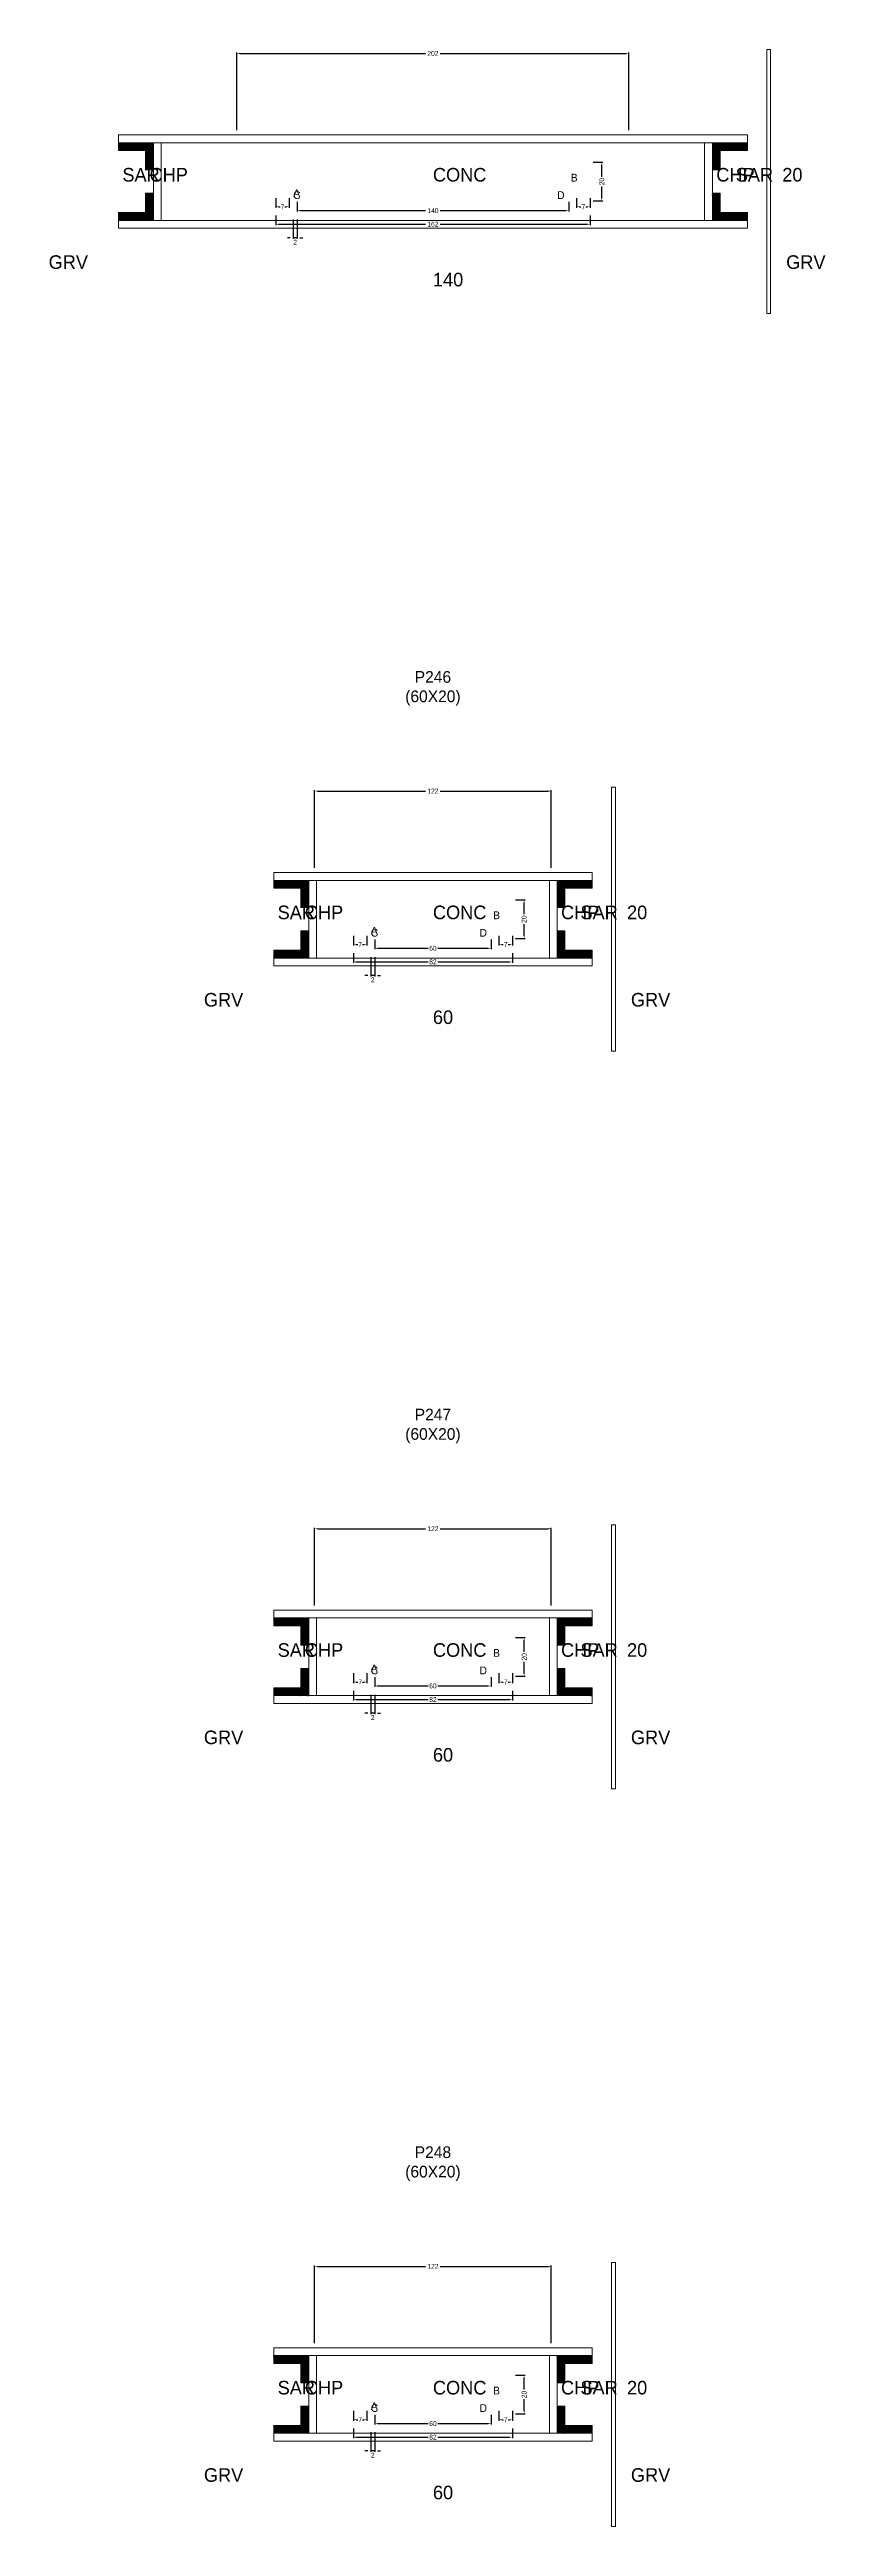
# Model space of a CAD drawing. Header units: centimetres. Extents: x -10500 to 4299, y -38766 to 295.
# Drawn here: x -198 to 202, y -33748 to -32472 of the extents above; entities that cross this region are included whole.
import ezdxf

# ---------------------------------------------------------------- set-up
doc = ezdxf.new("R2010")
doc.units = ezdxf.units.CM
for name, color, linetype in [('COTA', 241, 'Continuous'), ('Hachura', 251, 'Continuous'), ('NOMENCLATURA', 7, 'Continuous'), ('SARRAFO', 251, 'Continuous'), ('Texto Seção', 7, 'Continuous')]:
    doc.layers.add(name, color=color, linetype=linetype)
doc.dimstyles.new('cotax2', dxfattribs={"dimtxt": 2.5, "dimasz": 1.5, "dimexe": 0.5, "dimexo": 0.5, "dimgap": 0.5, "dimtad": 1, "dimcen": 2.5, "dimazin": 3, "dimtfac": 1, "dimtmove": 0, "dimatfit": 3})

# ---------------------------------------------------------------- blocks, each defined once
blk = doc.blocks.new('_CLOSEDFILLED')
at = {"color": 0, "linetype": 'BYBLOCK'}
blk.add_solid([(-1, 0.16), (0, 0), (-1, -0.16)], dxfattribs=at)
blk = doc.blocks.new('*D2314')
for p, q in [((-81, -32557.5), (-81, -32562.5)), ((-79.5, -32562), (-3.75, -32562)), ((3.75, -32562), (79.5, -32562)), ((81, -32557.5), (81, -32562.5))]:
    blk.add_line(p, q)
at = {"layer": 'Defpoints'}
for p in [(-81, -32557), (-81, -32562), (81, -32557)]:
    blk.add_point(p, dxfattribs=at)
at = {"layer": 'COTA', "xscale": 1.5, "yscale": 1.5, "rotation": 180}
blk.add_blockref('_CLOSEDFILLED', (-81, -32562), dxfattribs=at)
at = {"layer": 'COTA', "xscale": 1.5, "yscale": 1.5}
blk.add_blockref('_CLOSEDFILLED', (81, -32562), dxfattribs=at)
at = {"layer": 'COTA', "insert": (0, -32562), "char_height": 2.5, "attachment_point": 5}
blk.add_mtext('162', dxfattribs=at)
blk = doc.blocks.new('*D2315')
for p, q in [((-70, -32550.5), (-70, -32555.5)), ((70, -32550.5), (70, -32555.5)), ((-68.5, -32555), (-3.75, -32555)), ((3.75, -32555), (68.5, -32555))]:
    blk.add_line(p, q)
at = {"layer": 'Defpoints'}
for p in [(-70, -32550), (70, -32550), (-70, -32555)]:
    blk.add_point(p, dxfattribs=at)
at = {"layer": 'COTA', "xscale": 1.5, "yscale": 1.5, "rotation": 180}
blk.add_blockref('_CLOSEDFILLED', (-70, -32555), dxfattribs=at)
at = {"layer": 'COTA', "xscale": 1.5, "yscale": 1.5}
blk.add_blockref('_CLOSEDFILLED', (70, -32555), dxfattribs=at)
at = {"layer": 'COTA', "insert": (0, -32555), "char_height": 2.5, "attachment_point": 5}
blk.add_mtext('140', dxfattribs=at)
blk = doc.blocks.new('*D2316')
for p, q in [((82.5, -32530), (87.5, -32530)), ((87, -32537.5), (87, -32531.5)), ((82.5, -32550), (87.5, -32550)), ((87, -32548.5), (87, -32542.5))]:
    blk.add_line(p, q)
at = {"layer": 'Defpoints'}
for p in [(82, -32530), (82, -32550), (87, -32550)]:
    blk.add_point(p, dxfattribs=at)
at = {"layer": 'COTA', "xscale": 1.5, "yscale": 1.5}
for p, rotation in [((87, -32530), 90), ((87, -32550), 270)]:
    blk.add_blockref('_CLOSEDFILLED', p, dxfattribs=dict(at, rotation=rotation))
at = {"layer": 'COTA', "insert": (87, -32540), "char_height": 2.5, "attachment_point": 5, "rotation": 90}
blk.add_mtext('20', dxfattribs=at)
blk = doc.blocks.new('*D2317')
for p, q in [((-81, -32548.5), (-81, -32553.5)), ((-74, -32548.5), (-74, -32553.5)), ((-79.5, -32553), (-78.75, -32553)), ((-76.25, -32553), (-75.5, -32553))]:
    blk.add_line(p, q)
at = {"layer": 'Defpoints'}
for p in [(-81, -32548), (-74, -32548), (-81, -32553)]:
    blk.add_point(p, dxfattribs=at)
at = {"layer": 'COTA', "xscale": 1.5, "yscale": 1.5, "rotation": 180}
blk.add_blockref('_CLOSEDFILLED', (-81, -32553), dxfattribs=at)
at = {"layer": 'COTA', "xscale": 1.5, "yscale": 1.5}
blk.add_blockref('_CLOSEDFILLED', (-74, -32553), dxfattribs=at)
at = {"layer": 'COTA', "insert": (-77.5, -32553), "char_height": 2.5, "attachment_point": 5}
blk.add_mtext('7', dxfattribs=at)
blk = doc.blocks.new('*D2318')
for p, q in [((74, -32548.5), (74, -32553.5)), ((81, -32548.5), (81, -32553.5)), ((75.5, -32553), (76.25, -32553)), ((78.75, -32553), (79.5, -32553))]:
    blk.add_line(p, q)
at = {"layer": 'Defpoints'}
for p in [(74, -32548), (81, -32548), (74, -32553)]:
    blk.add_point(p, dxfattribs=at)
at = {"layer": 'COTA', "xscale": 1.5, "yscale": 1.5, "rotation": 180}
blk.add_blockref('_CLOSEDFILLED', (74, -32553), dxfattribs=at)
at = {"layer": 'COTA', "xscale": 1.5, "yscale": 1.5}
blk.add_blockref('_CLOSEDFILLED', (81, -32553), dxfattribs=at)
at = {"layer": 'COTA', "insert": (77.5, -32553), "char_height": 2.5, "attachment_point": 5}
blk.add_mtext('7', dxfattribs=at)
blk = doc.blocks.new('*D2319')
for p, q in [((-101, -32513.5), (-101, -32473.5)), ((-99.5, -32474), (-3.75, -32474)), ((3.75, -32474), (99.5, -32474)), ((101, -32513.5), (101, -32473.5))]:
    blk.add_line(p, q)
at = {"layer": 'Defpoints'}
for p in [(-101, -32474), (-101, -32514), (101, -32514)]:
    blk.add_point(p, dxfattribs=at)
at = {"layer": 'COTA', "xscale": 1.5, "yscale": 1.5, "rotation": 180}
blk.add_blockref('_CLOSEDFILLED', (-101, -32474), dxfattribs=at)
at = {"layer": 'COTA', "xscale": 1.5, "yscale": 1.5}
blk.add_blockref('_CLOSEDFILLED', (101, -32474), dxfattribs=at)
at = {"layer": 'COTA', "insert": (0, -32474), "char_height": 2.5, "attachment_point": 5}
blk.add_mtext('202', dxfattribs=at)
blk = doc.blocks.new('*D2340')
for p, q in [((-41, -32937.5), (-41, -32942.5)), ((-39.5, -32942), (-2.5, -32942)), ((2.5, -32942), (39.5, -32942)), ((41, -32937.5), (41, -32942.5))]:
    blk.add_line(p, q)
at = {"layer": 'Defpoints'}
for p in [(-41, -32937), (-41, -32942), (41, -32937)]:
    blk.add_point(p, dxfattribs=at)
at = {"layer": 'COTA', "xscale": 1.5, "yscale": 1.5, "rotation": 180}
blk.add_blockref('_CLOSEDFILLED', (-41, -32942), dxfattribs=at)
at = {"layer": 'COTA', "xscale": 1.5, "yscale": 1.5}
blk.add_blockref('_CLOSEDFILLED', (41, -32942), dxfattribs=at)
at = {"layer": 'COTA', "insert": (0, -32942), "char_height": 2.5, "attachment_point": 5}
blk.add_mtext('82', dxfattribs=at)
blk = doc.blocks.new('*D2341')
for p, q in [((-30, -32930.5), (-30, -32935.5)), ((30, -32930.5), (30, -32935.5)), ((-28.5, -32935), (-2.5, -32935)), ((2.5, -32935), (28.5, -32935))]:
    blk.add_line(p, q)
at = {"layer": 'Defpoints'}
for p in [(-30, -32930), (30, -32930), (-30, -32935)]:
    blk.add_point(p, dxfattribs=at)
at = {"layer": 'COTA', "xscale": 1.5, "yscale": 1.5, "rotation": 180}
blk.add_blockref('_CLOSEDFILLED', (-30, -32935), dxfattribs=at)
at = {"layer": 'COTA', "xscale": 1.5, "yscale": 1.5}
blk.add_blockref('_CLOSEDFILLED', (30, -32935), dxfattribs=at)
at = {"layer": 'COTA', "insert": (0, -32935), "char_height": 2.5, "attachment_point": 5}
blk.add_mtext('60', dxfattribs=at)
blk = doc.blocks.new('*D2342')
for p, q in [((42.5, -32910), (47.5, -32910)), ((47, -32917.5), (47, -32911.5)), ((42.5, -32930), (47.5, -32930)), ((47, -32928.5), (47, -32922.5))]:
    blk.add_line(p, q)
at = {"layer": 'Defpoints'}
for p in [(42, -32910), (42, -32930), (47, -32930)]:
    blk.add_point(p, dxfattribs=at)
at = {"layer": 'COTA', "xscale": 1.5, "yscale": 1.5}
for p, rotation in [((47, -32910), 90), ((47, -32930), 270)]:
    blk.add_blockref('_CLOSEDFILLED', p, dxfattribs=dict(at, rotation=rotation))
at = {"layer": 'COTA', "insert": (47, -32920), "char_height": 2.5, "attachment_point": 5, "rotation": 90}
blk.add_mtext('20', dxfattribs=at)
blk = doc.blocks.new('*D2343')
for p, q in [((-41, -32928.5), (-41, -32933.5)), ((-39.5, -32933), (-38.75, -32933)), ((-36.25, -32933), (-35.5, -32933)), ((-34, -32928.5), (-34, -32933.5))]:
    blk.add_line(p, q)
at = {"layer": 'Defpoints'}
for p in [(-41, -32928), (-41, -32933), (-34, -32928)]:
    blk.add_point(p, dxfattribs=at)
at = {"layer": 'COTA', "xscale": 1.5, "yscale": 1.5, "rotation": 180}
blk.add_blockref('_CLOSEDFILLED', (-41, -32933), dxfattribs=at)
at = {"layer": 'COTA', "xscale": 1.5, "yscale": 1.5}
blk.add_blockref('_CLOSEDFILLED', (-34, -32933), dxfattribs=at)
at = {"layer": 'COTA', "insert": (-37.5, -32933), "char_height": 2.5, "attachment_point": 5}
blk.add_mtext('7', dxfattribs=at)
blk = doc.blocks.new('*D2344')
for p, q in [((34, -32928.5), (34, -32933.5)), ((35.5, -32933), (36.25, -32933)), ((38.75, -32933), (39.5, -32933)), ((41, -32928.5), (41, -32933.5))]:
    blk.add_line(p, q)
at = {"layer": 'Defpoints'}
for p in [(34, -32928), (34, -32933), (41, -32928)]:
    blk.add_point(p, dxfattribs=at)
at = {"layer": 'COTA', "xscale": 1.5, "yscale": 1.5, "rotation": 180}
blk.add_blockref('_CLOSEDFILLED', (34, -32933), dxfattribs=at)
at = {"layer": 'COTA', "xscale": 1.5, "yscale": 1.5}
blk.add_blockref('_CLOSEDFILLED', (41, -32933), dxfattribs=at)
at = {"layer": 'COTA', "insert": (37.5, -32933), "char_height": 2.5, "attachment_point": 5}
blk.add_mtext('7', dxfattribs=at)
blk = doc.blocks.new('*D2345')
for p, q in [((-61, -32893.5), (-61, -32853.5)), ((-59.5, -32854), (-3.75, -32854)), ((3.75, -32854), (59.5, -32854)), ((61, -32893.5), (61, -32853.5))]:
    blk.add_line(p, q)
at = {"layer": 'Defpoints'}
for p in [(-61, -32854), (-61, -32894), (61, -32894)]:
    blk.add_point(p, dxfattribs=at)
at = {"layer": 'COTA', "xscale": 1.5, "yscale": 1.5, "rotation": 180}
blk.add_blockref('_CLOSEDFILLED', (-61, -32854), dxfattribs=at)
at = {"layer": 'COTA', "xscale": 1.5, "yscale": 1.5}
blk.add_blockref('_CLOSEDFILLED', (61, -32854), dxfattribs=at)
at = {"layer": 'COTA', "insert": (0, -32854), "char_height": 2.5, "attachment_point": 5}
blk.add_mtext('122', dxfattribs=at)
blk = doc.blocks.new('*D2366')
for p, q in [((-41, -33317.5), (-41, -33322.5)), ((-39.5, -33322), (-2.5, -33322)), ((2.5, -33322), (39.5, -33322)), ((41, -33317.5), (41, -33322.5))]:
    blk.add_line(p, q)
at = {"layer": 'Defpoints'}
for p in [(-41, -33317), (-41, -33322), (41, -33317)]:
    blk.add_point(p, dxfattribs=at)
at = {"layer": 'COTA', "xscale": 1.5, "yscale": 1.5, "rotation": 180}
blk.add_blockref('_CLOSEDFILLED', (-41, -33322), dxfattribs=at)
at = {"layer": 'COTA', "xscale": 1.5, "yscale": 1.5}
blk.add_blockref('_CLOSEDFILLED', (41, -33322), dxfattribs=at)
at = {"layer": 'COTA', "insert": (0, -33322), "char_height": 2.5, "attachment_point": 5}
blk.add_mtext('82', dxfattribs=at)
blk = doc.blocks.new('*D2367')
for p, q in [((-30, -33310.5), (-30, -33315.5)), ((-28.5, -33315), (-2.5, -33315)), ((2.5, -33315), (28.5, -33315)), ((30, -33310.5), (30, -33315.5))]:
    blk.add_line(p, q)
at = {"layer": 'Defpoints'}
for p in [(-30, -33310), (-30, -33315), (30, -33310)]:
    blk.add_point(p, dxfattribs=at)
at = {"layer": 'COTA', "xscale": 1.5, "yscale": 1.5, "rotation": 180}
blk.add_blockref('_CLOSEDFILLED', (-30, -33315), dxfattribs=at)
at = {"layer": 'COTA', "xscale": 1.5, "yscale": 1.5}
blk.add_blockref('_CLOSEDFILLED', (30, -33315), dxfattribs=at)
at = {"layer": 'COTA', "insert": (0, -33315), "char_height": 2.5, "attachment_point": 5}
blk.add_mtext('60', dxfattribs=at)
blk = doc.blocks.new('*D2368')
for p, q in [((42.5, -33290), (47.5, -33290)), ((47, -33297.5), (47, -33291.5)), ((47, -33308.5), (47, -33302.5)), ((42.5, -33310), (47.5, -33310))]:
    blk.add_line(p, q)
at = {"layer": 'Defpoints'}
for p in [(42, -33290), (42, -33310), (47, -33310)]:
    blk.add_point(p, dxfattribs=at)
at = {"layer": 'COTA', "xscale": 1.5, "yscale": 1.5}
for p, rotation in [((47, -33290), 90), ((47, -33310), 270)]:
    blk.add_blockref('_CLOSEDFILLED', p, dxfattribs=dict(at, rotation=rotation))
at = {"layer": 'COTA', "insert": (47, -33300), "char_height": 2.5, "attachment_point": 5, "rotation": 90}
blk.add_mtext('20', dxfattribs=at)
blk = doc.blocks.new('*D2369')
for p, q in [((-41, -33308.5), (-41, -33313.5)), ((-39.5, -33313), (-38.75, -33313)), ((-36.25, -33313), (-35.5, -33313)), ((-34, -33308.5), (-34, -33313.5))]:
    blk.add_line(p, q)
at = {"layer": 'Defpoints'}
for p in [(-41, -33308), (-41, -33313), (-34, -33308)]:
    blk.add_point(p, dxfattribs=at)
at = {"layer": 'COTA', "xscale": 1.5, "yscale": 1.5, "rotation": 180}
blk.add_blockref('_CLOSEDFILLED', (-41, -33313), dxfattribs=at)
at = {"layer": 'COTA', "xscale": 1.5, "yscale": 1.5}
blk.add_blockref('_CLOSEDFILLED', (-34, -33313), dxfattribs=at)
at = {"layer": 'COTA', "insert": (-37.5, -33313), "char_height": 2.5, "attachment_point": 5}
blk.add_mtext('7', dxfattribs=at)
blk = doc.blocks.new('*D2370')
for p, q in [((34, -33308.5), (34, -33313.5)), ((35.5, -33313), (36.25, -33313)), ((38.75, -33313), (39.5, -33313)), ((41, -33308.5), (41, -33313.5))]:
    blk.add_line(p, q)
at = {"layer": 'Defpoints'}
for p in [(34, -33308), (34, -33313), (41, -33308)]:
    blk.add_point(p, dxfattribs=at)
at = {"layer": 'COTA', "xscale": 1.5, "yscale": 1.5, "rotation": 180}
blk.add_blockref('_CLOSEDFILLED', (34, -33313), dxfattribs=at)
at = {"layer": 'COTA', "xscale": 1.5, "yscale": 1.5}
blk.add_blockref('_CLOSEDFILLED', (41, -33313), dxfattribs=at)
at = {"layer": 'COTA', "insert": (37.5, -33313), "char_height": 2.5, "attachment_point": 5}
blk.add_mtext('7', dxfattribs=at)
blk = doc.blocks.new('*D2371')
for p, q in [((-61, -33273.5), (-61, -33233.5)), ((-59.5, -33234), (-3.75, -33234)), ((3.75, -33234), (59.5, -33234)), ((61, -33273.5), (61, -33233.5))]:
    blk.add_line(p, q)
at = {"layer": 'Defpoints'}
for p in [(-61, -33234), (-61, -33274), (61, -33274)]:
    blk.add_point(p, dxfattribs=at)
at = {"layer": 'COTA', "xscale": 1.5, "yscale": 1.5, "rotation": 180}
blk.add_blockref('_CLOSEDFILLED', (-61, -33234), dxfattribs=at)
at = {"layer": 'COTA', "xscale": 1.5, "yscale": 1.5}
blk.add_blockref('_CLOSEDFILLED', (61, -33234), dxfattribs=at)
at = {"layer": 'COTA', "insert": (0, -33234), "char_height": 2.5, "attachment_point": 5}
blk.add_mtext('122', dxfattribs=at)
blk = doc.blocks.new('*D2392')
for p, q in [((-41, -33697.5), (-41, -33702.5)), ((41, -33697.5), (41, -33702.5)), ((-39.5, -33702), (-2.5, -33702)), ((2.5, -33702), (39.5, -33702))]:
    blk.add_line(p, q)
at = {"layer": 'Defpoints'}
for p in [(-41, -33697), (41, -33697), (-41, -33702)]:
    blk.add_point(p, dxfattribs=at)
at = {"layer": 'COTA', "xscale": 1.5, "yscale": 1.5, "rotation": 180}
blk.add_blockref('_CLOSEDFILLED', (-41, -33702), dxfattribs=at)
at = {"layer": 'COTA', "xscale": 1.5, "yscale": 1.5}
blk.add_blockref('_CLOSEDFILLED', (41, -33702), dxfattribs=at)
at = {"layer": 'COTA', "insert": (0, -33702), "char_height": 2.5, "attachment_point": 5}
blk.add_mtext('82', dxfattribs=at)
blk = doc.blocks.new('*D2393')
for p, q in [((-30, -33690.5), (-30, -33695.5)), ((-28.5, -33695), (-2.5, -33695)), ((2.5, -33695), (28.5, -33695)), ((30, -33690.5), (30, -33695.5))]:
    blk.add_line(p, q)
at = {"layer": 'Defpoints'}
for p in [(-30, -33690), (-30, -33695), (30, -33690)]:
    blk.add_point(p, dxfattribs=at)
at = {"layer": 'COTA', "xscale": 1.5, "yscale": 1.5, "rotation": 180}
blk.add_blockref('_CLOSEDFILLED', (-30, -33695), dxfattribs=at)
at = {"layer": 'COTA', "xscale": 1.5, "yscale": 1.5}
blk.add_blockref('_CLOSEDFILLED', (30, -33695), dxfattribs=at)
at = {"layer": 'COTA', "insert": (0, -33695), "char_height": 2.5, "attachment_point": 5}
blk.add_mtext('60', dxfattribs=at)
blk = doc.blocks.new('*D2394')
for p, q in [((42.5, -33670), (47.5, -33670)), ((47, -33677.5), (47, -33671.5)), ((47, -33688.5), (47, -33682.5)), ((42.5, -33690), (47.5, -33690))]:
    blk.add_line(p, q)
at = {"layer": 'Defpoints'}
for p in [(42, -33670), (42, -33690), (47, -33690)]:
    blk.add_point(p, dxfattribs=at)
at = {"layer": 'COTA', "xscale": 1.5, "yscale": 1.5}
for p, rotation in [((47, -33670), 90), ((47, -33690), 270)]:
    blk.add_blockref('_CLOSEDFILLED', p, dxfattribs=dict(at, rotation=rotation))
at = {"layer": 'COTA', "insert": (47, -33680), "char_height": 2.5, "attachment_point": 5, "rotation": 90}
blk.add_mtext('20', dxfattribs=at)
blk = doc.blocks.new('*D2395')
for p, q in [((-41, -33688.5), (-41, -33693.5)), ((-39.5, -33693), (-38.75, -33693)), ((-36.25, -33693), (-35.5, -33693)), ((-34, -33688.5), (-34, -33693.5))]:
    blk.add_line(p, q)
at = {"layer": 'Defpoints'}
for p in [(-41, -33688), (-41, -33693), (-34, -33688)]:
    blk.add_point(p, dxfattribs=at)
at = {"layer": 'COTA', "xscale": 1.5, "yscale": 1.5, "rotation": 180}
blk.add_blockref('_CLOSEDFILLED', (-41, -33693), dxfattribs=at)
at = {"layer": 'COTA', "xscale": 1.5, "yscale": 1.5}
blk.add_blockref('_CLOSEDFILLED', (-34, -33693), dxfattribs=at)
at = {"layer": 'COTA', "insert": (-37.5, -33693), "char_height": 2.5, "attachment_point": 5}
blk.add_mtext('7', dxfattribs=at)
blk = doc.blocks.new('*D2396')
for p, q in [((34, -33688.5), (34, -33693.5)), ((35.5, -33693), (36.25, -33693)), ((38.75, -33693), (39.5, -33693)), ((41, -33688.5), (41, -33693.5))]:
    blk.add_line(p, q)
at = {"layer": 'Defpoints'}
for p in [(34, -33688), (34, -33693), (41, -33688)]:
    blk.add_point(p, dxfattribs=at)
at = {"layer": 'COTA', "xscale": 1.5, "yscale": 1.5, "rotation": 180}
blk.add_blockref('_CLOSEDFILLED', (34, -33693), dxfattribs=at)
at = {"layer": 'COTA', "xscale": 1.5, "yscale": 1.5}
blk.add_blockref('_CLOSEDFILLED', (41, -33693), dxfattribs=at)
at = {"layer": 'COTA', "insert": (37.5, -33693), "char_height": 2.5, "attachment_point": 5}
blk.add_mtext('7', dxfattribs=at)
blk = doc.blocks.new('*D2397')
for p, q in [((-61, -33653.5), (-61, -33613.5)), ((-59.5, -33614), (-3.75, -33614)), ((3.75, -33614), (59.5, -33614)), ((61, -33653.5), (61, -33613.5))]:
    blk.add_line(p, q)
at = {"layer": 'Defpoints'}
for p in [(-61, -33614), (-61, -33654), (61, -33654)]:
    blk.add_point(p, dxfattribs=at)
at = {"layer": 'COTA', "xscale": 1.5, "yscale": 1.5, "rotation": 180}
blk.add_blockref('_CLOSEDFILLED', (-61, -33614), dxfattribs=at)
at = {"layer": 'COTA', "xscale": 1.5, "yscale": 1.5}
blk.add_blockref('_CLOSEDFILLED', (61, -33614), dxfattribs=at)
at = {"layer": 'COTA', "insert": (0, -33614), "char_height": 2.5, "attachment_point": 5}
blk.add_mtext('122', dxfattribs=at)

msp = doc.modelspace()

# ---------------------------------------------------------------- hatches: boundary and pattern name
at = {"layer": 'SARRAFO'}
h = msp.add_hatch(dxfattribs=at)
h.set_pattern_fill('SOLID', scale=2)
h.paths.add_polyline_path([(-162, -32524), (-148, -32524), (-148, -32520), (-162, -32520)])
h = msp.add_hatch(dxfattribs=at)
h.set_pattern_fill('SOLID', scale=2)
h.paths.add_polyline_path([(-148, -32534), (-144, -32534), (-144, -32520), (-148, -32520)])
h = msp.add_hatch(dxfattribs=at)
h.set_pattern_fill('SOLID', scale=2)
h.paths.add_polyline_path([(144, -32534), (148, -32534), (148, -32520), (144, -32520)])
h = msp.add_hatch(dxfattribs=at)
h.set_pattern_fill('SOLID', scale=2)
h.paths.add_polyline_path([(148, -32524), (162, -32524), (162, -32520), (148, -32520)])
h = msp.add_hatch(dxfattribs=at)
h.set_pattern_fill('SOLID', scale=2)
h.paths.add_polyline_path([(-148, -32560), (-144, -32560), (-144, -32546), (-148, -32546)])
h = msp.add_hatch(dxfattribs=at)
h.set_pattern_fill('SOLID', scale=2)
h.paths.add_polyline_path([(144, -32560), (148, -32560), (148, -32546), (144, -32546)])
h = msp.add_hatch(dxfattribs=at)
h.set_pattern_fill('SOLID', scale=2)
h.paths.add_polyline_path([(-162, -32560), (-148, -32560), (-148, -32556), (-162, -32556)])
h = msp.add_hatch(dxfattribs=at)
h.set_pattern_fill('SOLID', scale=2)
h.paths.add_polyline_path([(148, -32560), (162, -32560), (162, -32556), (148, -32556)])
h = msp.add_hatch(dxfattribs=at)
h.set_pattern_fill('SOLID', scale=2)
h.paths.add_polyline_path([(-82, -32904), (-68, -32904), (-68, -32900), (-82, -32900)])
h = msp.add_hatch(dxfattribs=at)
h.set_pattern_fill('SOLID', scale=2)
h.paths.add_polyline_path([(-68, -32914), (-64, -32914), (-64, -32900), (-68, -32900)])
h = msp.add_hatch(dxfattribs=at)
h.set_pattern_fill('SOLID', scale=2)
h.paths.add_polyline_path([(64, -32914), (68, -32914), (68, -32900), (64, -32900)])
h = msp.add_hatch(dxfattribs=at)
h.set_pattern_fill('SOLID', scale=2)
h.paths.add_polyline_path([(68, -32904), (82, -32904), (82, -32900), (68, -32900)])
h = msp.add_hatch(dxfattribs=at)
h.set_pattern_fill('SOLID', scale=2)
h.paths.add_polyline_path([(-68, -32940), (-64, -32940), (-64, -32926), (-68, -32926)])
h = msp.add_hatch(dxfattribs=at)
h.set_pattern_fill('SOLID', scale=2)
h.paths.add_polyline_path([(64, -32940), (68, -32940), (68, -32926), (64, -32926)])
h = msp.add_hatch(dxfattribs=at)
h.set_pattern_fill('SOLID', scale=2)
h.paths.add_polyline_path([(-82, -32940), (-68, -32940), (-68, -32936), (-82, -32936)])
h = msp.add_hatch(dxfattribs=at)
h.set_pattern_fill('SOLID', scale=2)
h.paths.add_polyline_path([(68, -32940), (82, -32940), (82, -32936), (68, -32936)])
h = msp.add_hatch(dxfattribs=at)
h.set_pattern_fill('SOLID', scale=2)
h.paths.add_polyline_path([(-82, -33284), (-68, -33284), (-68, -33280), (-82, -33280)])
h = msp.add_hatch(dxfattribs=at)
h.set_pattern_fill('SOLID', scale=2)
h.paths.add_polyline_path([(-68, -33294), (-64, -33294), (-64, -33280), (-68, -33280)])
h = msp.add_hatch(dxfattribs=at)
h.set_pattern_fill('SOLID', scale=2)
h.paths.add_polyline_path([(64, -33294), (68, -33294), (68, -33280), (64, -33280)])
h = msp.add_hatch(dxfattribs=at)
h.set_pattern_fill('SOLID', scale=2)
h.paths.add_polyline_path([(68, -33284), (82, -33284), (82, -33280), (68, -33280)])
h = msp.add_hatch(dxfattribs=at)
h.set_pattern_fill('SOLID', scale=2)
h.paths.add_polyline_path([(-82, -33320), (-68, -33320), (-68, -33316), (-82, -33316)])
h = msp.add_hatch(dxfattribs=at)
h.set_pattern_fill('SOLID', scale=2)
h.paths.add_polyline_path([(-68, -33320), (-64, -33320), (-64, -33306), (-68, -33306)])
h = msp.add_hatch(dxfattribs=at)
h.set_pattern_fill('SOLID', scale=2)
h.paths.add_polyline_path([(64, -33320), (68, -33320), (68, -33306), (64, -33306)])
h = msp.add_hatch(dxfattribs=at)
h.set_pattern_fill('SOLID', scale=2)
h.paths.add_polyline_path([(68, -33320), (82, -33320), (82, -33316), (68, -33316)])
h = msp.add_hatch(dxfattribs=at)
h.set_pattern_fill('SOLID', scale=2)
h.paths.add_polyline_path([(-82, -33664), (-68, -33664), (-68, -33660), (-82, -33660)])
h = msp.add_hatch(dxfattribs=at)
h.set_pattern_fill('SOLID', scale=2)
h.paths.add_polyline_path([(-68, -33674), (-64, -33674), (-64, -33660), (-68, -33660)])
h = msp.add_hatch(dxfattribs=at)
h.set_pattern_fill('SOLID', scale=2)
h.paths.add_polyline_path([(64, -33674), (68, -33674), (68, -33660), (64, -33660)])
h = msp.add_hatch(dxfattribs=at)
h.set_pattern_fill('SOLID', scale=2)
h.paths.add_polyline_path([(68, -33664), (82, -33664), (82, -33660), (68, -33660)])
h = msp.add_hatch(dxfattribs=at)
h.set_pattern_fill('SOLID', scale=2)
h.paths.add_polyline_path([(-68, -33700), (-64, -33700), (-64, -33686), (-68, -33686)])
h = msp.add_hatch(dxfattribs=at)
h.set_pattern_fill('SOLID', scale=2)
h.paths.add_polyline_path([(64, -33700), (68, -33700), (68, -33686), (64, -33686)])
h = msp.add_hatch(dxfattribs=at)
h.set_pattern_fill('SOLID', scale=2)
h.paths.add_polyline_path([(-82, -33700), (-68, -33700), (-68, -33696), (-82, -33696)])
h = msp.add_hatch(dxfattribs=at)
h.set_pattern_fill('SOLID', scale=2)
h.paths.add_polyline_path([(68, -33700), (82, -33700), (82, -33696), (68, -33696)])

# ---------------------------------------------------------------- linework, layer by layer
at = {"layer": 'Hachura', "lineweight": 13}
for points in [[(172, -32608), (174, -32608), (174, -32472), (172, -32472)], [(92, -32988), (94, -32988), (94, -32852), (92, -32852)], [(92, -33368), (94, -33368), (94, -33232), (92, -33232)], [(92, -33748), (94, -33748), (94, -33612), (92, -33612)]]:
    msp.add_lwpolyline(points, close=True, dxfattribs=at)
at = {"layer": 'Hachura', "lineweight": 18}
for points in [[(-162, -32520), (162, -32520), (162, -32516), (-162, -32516)], [(-144, -32560), (-140, -32560), (-140, -32520), (-144, -32520)], [(140, -32560), (144, -32560), (144, -32520), (140, -32520)], [(-162, -32564), (162, -32564), (162, -32560), (-162, -32560)], [(-82, -32900), (82, -32900), (82, -32896), (-82, -32896)], [(-64, -32940), (-60, -32940), (-60, -32900), (-64, -32900)], [(60, -32940), (64, -32940), (64, -32900), (60, -32900)], [(-82, -32944), (82, -32944), (82, -32940), (-82, -32940)], [(-82, -33280), (82, -33280), (82, -33276), (-82, -33276)], [(-64, -33320), (-60, -33320), (-60, -33280), (-64, -33280)], [(60, -33320), (64, -33320), (64, -33280), (60, -33280)], [(-82, -33324), (82, -33324), (82, -33320), (-82, -33320)], [(-82, -33660), (82, -33660), (82, -33656), (-82, -33656)], [(-64, -33700), (-60, -33700), (-60, -33660), (-64, -33660)], [(60, -33700), (64, -33700), (64, -33660), (60, -33660)], [(-82, -33704), (82, -33704), (82, -33700), (-82, -33700)]]:
    msp.add_lwpolyline(points, close=True, dxfattribs=at)
at = {"layer": 'SARRAFO', "lineweight": 13}
for points in [[(-162, -32524), (-148, -32524), (-148, -32520), (-162, -32520)], [(-148, -32534), (-144, -32534), (-144, -32520), (-148, -32520)], [(144, -32534), (148, -32534), (148, -32520), (144, -32520)], [(148, -32524), (162, -32524), (162, -32520), (148, -32520)], [(-148, -32560), (-144, -32560), (-144, -32546), (-148, -32546)], [(144, -32560), (148, -32560), (148, -32546), (144, -32546)], [(-162, -32560), (-148, -32560), (-148, -32556), (-162, -32556)], [(148, -32560), (162, -32560), (162, -32556), (148, -32556)], [(-82, -32904), (-68, -32904), (-68, -32900), (-82, -32900)], [(-68, -32914), (-64, -32914), (-64, -32900), (-68, -32900)], [(64, -32914), (68, -32914), (68, -32900), (64, -32900)], [(68, -32904), (82, -32904), (82, -32900), (68, -32900)], [(-68, -32940), (-64, -32940), (-64, -32926), (-68, -32926)], [(64, -32940), (68, -32940), (68, -32926), (64, -32926)], [(-82, -32940), (-68, -32940), (-68, -32936), (-82, -32936)], [(68, -32940), (82, -32940), (82, -32936), (68, -32936)], [(-82, -33284), (-68, -33284), (-68, -33280), (-82, -33280)], [(-68, -33294), (-64, -33294), (-64, -33280), (-68, -33280)], [(64, -33294), (68, -33294), (68, -33280), (64, -33280)], [(68, -33284), (82, -33284), (82, -33280), (68, -33280)], [(-82, -33320), (-68, -33320), (-68, -33316), (-82, -33316)], [(-68, -33320), (-64, -33320), (-64, -33306), (-68, -33306)], [(64, -33320), (68, -33320), (68, -33306), (64, -33306)], [(68, -33320), (82, -33320), (82, -33316), (68, -33316)], [(-82, -33664), (-68, -33664), (-68, -33660), (-82, -33660)], [(-68, -33674), (-64, -33674), (-64, -33660), (-68, -33660)], [(64, -33674), (68, -33674), (68, -33660), (64, -33660)], [(68, -33664), (82, -33664), (82, -33660), (68, -33660)], [(-68, -33700), (-64, -33700), (-64, -33686), (-68, -33686)], [(64, -33700), (68, -33700), (68, -33686), (64, -33686)], [(-82, -33700), (-68, -33700), (-68, -33696), (-82, -33696)], [(68, -33700), (82, -33700), (82, -33696), (68, -33696)]]:
    msp.add_lwpolyline(points, close=True, dxfattribs=at)

# ---------------------------------------------------------------- texts
at = {"layer": 'NOMENCLATURA'}
for s, p in [('B', (71, -32540)), ('A', (-72, -32548)), ('C', (-72, -32549)), ('D', (64, -32549)), ('B', (31, -32920)), ('A', (-32, -32928)), ('C', (-32, -32929)), ('D', (24, -32929)), ('B', (31, -33300)), ('A', (-32, -33308)), ('C', (-32, -33309)), ('D', (24, -33309)), ('A', (-32, -33688)), ('C', (-32, -33689)), ('D', (24, -33689)), ('B', (31, -33680))]:
    msp.add_text(s, height=4, dxfattribs=at).set_placement(p)
at = {"layer": 'NOMENCLATURA', "char_height": 6, "attachment_point": 8}
for s, insert in [('P246\\P(60X20)', (0, -32810)), ('P247\\P(60X20)', (0, -33190)), ('P248\\P(60X20)', (0, -33570))]:
    msp.add_mtext(s, dxfattribs=dict(at, insert=insert))
at = {"layer": 'Texto Seção'}
for s, p in [('SAR', (-160, -32540)), ('CHP', (-146, -32540)), ('CONC', (0, -32540)), ('CHP', (146, -32540)), ('SAR', (156, -32540)), ('20', (180, -32540)), ('GRV', (-198, -32585)), ('140', (0, -32594)), ('GRV', (182, -32585)), ('SAR', (-80, -32920)), ('CHP', (-66, -32920)), ('CONC', (0, -32920)), ('CHP', (66, -32920)), ('SAR', (76, -32920)), ('20', (100, -32920)), ('GRV', (-118, -32965)), ('GRV', (102, -32965)), ('60', (0, -32974)), ('SAR', (-80, -33300)), ('CHP', (-66, -33300)), ('CONC', (0, -33300)), ('CHP', (66, -33300)), ('SAR', (76, -33300)), ('20', (100, -33300)), ('GRV', (-118, -33345)), ('GRV', (102, -33345)), ('60', (0, -33354)), ('SAR', (-80, -33680)), ('CHP', (-66, -33680)), ('CONC', (0, -33680)), ('CHP', (66, -33680)), ('SAR', (76, -33680)), ('20', (100, -33680)), ('GRV', (-118, -33725)), ('GRV', (102, -33725)), ('60', (0, -33734))]:
    msp.add_text(s, height=7, dxfattribs=at).set_placement(p)

# ---------------------------------------------------------------- dimensions: what is measured, and where the dimension line sits
at = {"layer": 'COTA'}
for base, p1, p2, picture, middle in [((-101, -32474), (-101, -32514), (101, -32514), '*D2319', (0, -32474)), ((-81, -32553), (-81, -32548), (-74, -32548), '*D2317', (-77.5, -32553)), ((-70, -32555), (-70, -32550), (70, -32550), '*D2315', (0, -32555)), ((74, -32553), (74, -32548), (81, -32548), '*D2318', (77.5, -32553)), ((-81, -32562), (-81, -32557), (81, -32557), '*D2314', (0, -32562)), ((-61, -32854), (-61, -32894), (61, -32894), '*D2345', (0, -32854)), ((-41, -32933), (-41, -32928), (-34, -32928), '*D2343', (-37.5, -32933)), ((-30, -32935), (-30, -32930), (30, -32930), '*D2341', (0, -32935)), ((34, -32933), (34, -32928), (41, -32928), '*D2344', (37.5, -32933)), ((-41, -32942), (-41, -32937), (41, -32937), '*D2340', (0, -32942)), ((-61, -33234), (-61, -33274), (61, -33274), '*D2371', (0, -33234)), ((-41, -33313), (-41, -33308), (-34, -33308), '*D2369', (-37.5, -33313)), ((-30, -33315), (-30, -33310), (30, -33310), '*D2367', (0, -33315)), ((34, -33313), (34, -33308), (41, -33308), '*D2370', (37.5, -33313)), ((-41, -33322), (-41, -33317), (41, -33317), '*D2366', (0, -33322)), ((-61, -33614), (-61, -33654), (61, -33654), '*D2397', (0, -33614)), ((-41, -33693), (-41, -33688), (-34, -33688), '*D2395', (-37.5, -33693)), ((-41, -33702), (-41, -33697), (41, -33697), '*D2392', (0, -33702)), ((-30, -33695), (-30, -33690), (30, -33690), '*D2393', (0, -33695)), ((34, -33693), (34, -33688), (41, -33688), '*D2396', (37.5, -33693))]:
    dim = msp.add_linear_dim(base=base, p1=p1, p2=p2, dimstyle='cotax2', dxfattribs=at)
    dim.commit()
    dim.dimension.update_dxf_attribs({"geometry": picture, "text_midpoint": middle})
for base, p1, p2, picture, middle in [((87, -32550), (82, -32550), (82, -32530), '*D2316', (87, -32540)), ((47, -32930), (42, -32930), (42, -32910), '*D2342', (47, -32920)), ((47, -33310), (42, -33310), (42, -33290), '*D2368', (47, -33300)), ((47, -33690), (42, -33690), (42, -33670), '*D2394', (47, -33680))]:
    dim = msp.add_linear_dim(base=base, p1=p1, p2=p2, angle=90, dimstyle='cotax2', dxfattribs=at)
    dim.commit()
    dim.dimension.update_dxf_attribs({"geometry": picture, "text_midpoint": middle})
for base, p1, p2 in [((-70, -32569), (-70, -32559), (-72, -32559)), ((-30, -32949), (-30, -32939), (-32, -32939)), ((-30, -33329), (-30, -33319), (-32, -33319)), ((-30, -33709), (-30, -33699), (-32, -33699))]:
    msp.add_linear_dim(base=base, p1=p1, p2=p2, dimstyle='cotax2', dxfattribs=at).render()

doc.saveas('drawing.dxf')
